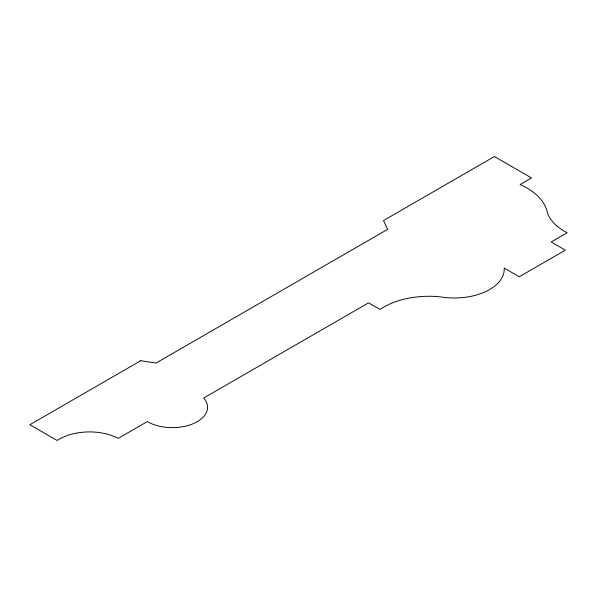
<?xml version="1.0" encoding="UTF-8"?>
<svg xmlns="http://www.w3.org/2000/svg" width="597" height="597" viewBox="0 0 597 597"><rect width="100%" height="100%" fill="white"/><g stroke="black" fill="none" stroke-linecap="round" stroke-linejoin="round"><path stroke-width="0.9" d="M140.728 360.722L29.85 424.736L57.111 440.474L59.752 438.944A42.574 24.574 0 0 1 118.288 438.355L147.317 421.594A35.216 20.328 0 0 0 193.018 423.773A35.216 20.328 0 0 0 203.711 398.027L368.565 302.851L379.946 309.425A64.476 37.23 0 0 1 440.116 296.821A49.969 28.85 0 0 0 504.196 268.053L519.263 276.754L565.337 250.158L551.18 241.979L567.15 232.763A62.058 35.827 0 0 1 547.262 212.144A71.498 41.283 0 0 0 520.106 184.533L531.509 177.951L494.406 156.526L383.528 220.539L387.617 229.36L155.996 363.08L140.728 360.722"/></g></svg>
